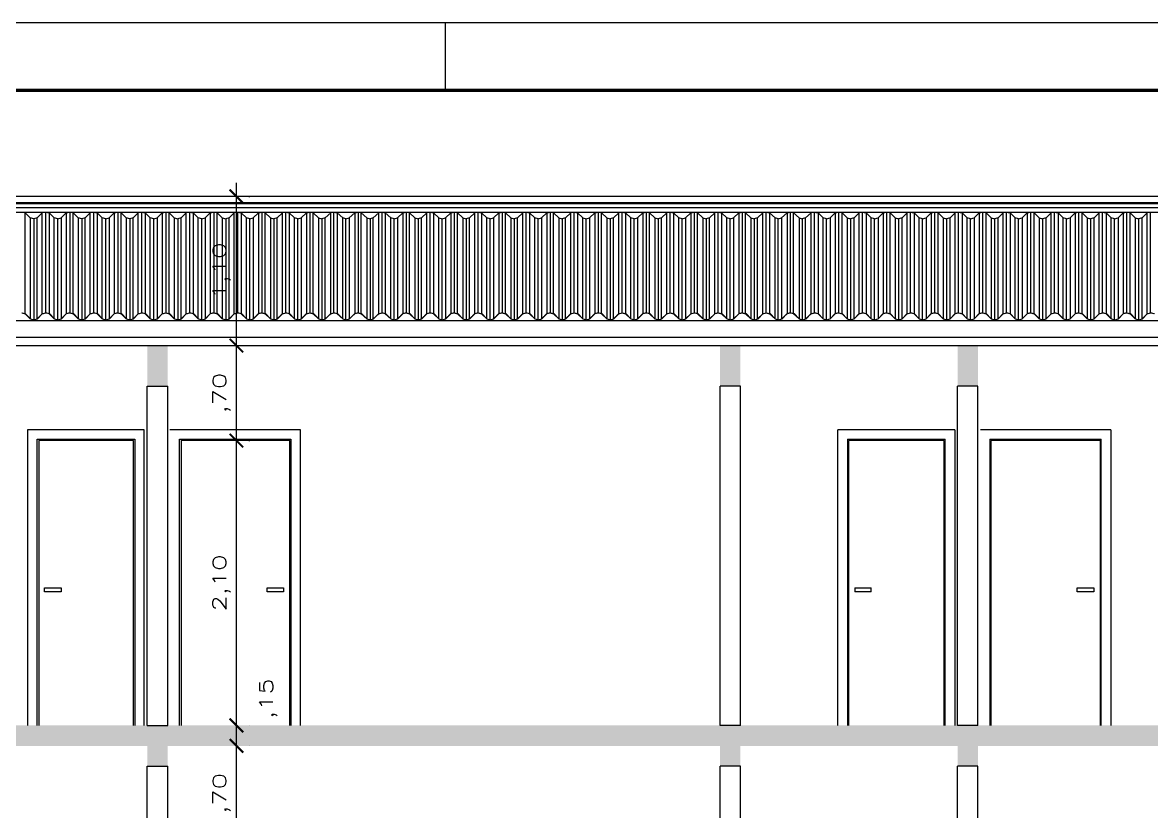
# Model space of a CAD drawing. Extents: x 241 to 398, y 106 to 179.
# Drawn here: x 287.84 to 296.15, y 160.64 to 166.46 of the extents above; entities that cross this region are included whole.
import ezdxf

# ---------------------------------------------------------------- set-up
doc = ezdxf.new("R2010")
doc.units = 0
doc.layers.get('0').update_dxf_attribs({"linetype": 'CONTINUOUS'})
doc.layers.get('DEFPOINTS').update_dxf_attribs({"linetype": 'CONTINUOUS'})
for name, color, linetype in [('COTAS', 7, 'CONTINUOUS'), ('ESTRUT', 8, 'CONTINUOUS'), ('LINVISTA', 8, 'CONTINUOUS'), ('MOBIL', 8, 'CONTINUOUS'), ('PAREDE', 5, 'CONTINUOUS')]:
    doc.layers.add(name, color=color, linetype=linetype)
doc.styles.add('REGUA60', font='romans.shx', dxfattribs={"width": 1.4})
doc.styles.get("Standard").update_dxf_attribs({"font": 'ISOCP'})
doc.dimstyles.new('ISO-25', dxfattribs={"dimtxt": 2.5, "dimasz": 2.5, "dimexe": 1.25, "dimexo": 0.625, "dimtad": 1, "dimdec": 4, "dimdsep": 46, "dimlunit": 6, "dimtxsty": 'Standard', "dimcen": 2.5, "dimadec": 0, "dimazin": 0, "dimtfac": 1, "dimtdec": 4, "dimtmove": 0, "dimatfit": 3, "dimfxl": 0, "dimtolj": 1, "dimtzin": 0, "dimarcsym": 0})

# ---------------------------------------------------------------- blocks, each defined once
blk = doc.blocks.new('_ARCHTICK')
at = {"color": 0, "linetype": 'ByBlock', "const_width": 0.15}
blk.add_lwpolyline([(-0.5, -0.5), (0.5, 0.5)], dxfattribs=at)
blk = doc.blocks.new('*D34')
at = {"color": 1, "linetype": 'ByBlock', "transparency": 16777216}
for p, q in [((218.0213, 132.7285), (218.0213, 133.6294)), ((218.1213, 133.5294), (218.1213, 133.5294))]:
    blk.add_line(p, q, dxfattribs=at)
at = {"layer": 'DEFPOINTS', "color": 0, "linetype": 'ByBlock', "transparency": 16777216}
for p in [(218.0213, 133.5294, -3.35), (218.0213, 133.5294), (218.014, 132.8285, -3.35)]:
    blk.add_point(p, dxfattribs=at)
at = {"color": 1, "linetype": 'ByBlock', "transparency": 16777216, "xscale": 0.1, "yscale": 0.1, "zscale": 0.1}
for p, rotation in [((218.0213, 133.5294), 90), ((218.0213, 132.8285), 270)]:
    blk.add_blockref('_ARCHTICK', p, dxfattribs=dict(at, rotation=rotation))
at = {"color": 7, "linetype": 'ByBlock', "transparency": 16777216, "insert": (217.9118, 133.1789), "char_height": 0.1, "attachment_point": 5, "rotation": 90, "style": 'REGUA60'}
blk.add_mtext('\\A1;,70', dxfattribs=at)
blk = doc.blocks.new('*D35')
at = {"color": 1, "linetype": 'ByBlock', "transparency": 16777216}
for p, q in [((218.0213, 133.4294), (218.0213, 133.6794)), ((218.1213, 133.6794), (218.1213, 133.6794))]:
    blk.add_line(p, q, dxfattribs=at)
at = {"layer": 'DEFPOINTS', "color": 0, "linetype": 'ByBlock', "transparency": 16777216}
for p in [(218.0213, 133.6794, -3.35), (218.0213, 133.6794), (218.0213, 133.5294, -3.35)]:
    blk.add_point(p, dxfattribs=at)
at = {"color": 1, "linetype": 'ByBlock', "transparency": 16777216, "xscale": 0.1, "yscale": 0.1, "zscale": 0.1}
for p, rotation in [((218.0213, 133.6794), 90), ((218.0213, 133.5294), 270)]:
    blk.add_blockref('_ARCHTICK', p, dxfattribs=dict(at, rotation=rotation))
at = {"color": 7, "linetype": 'ByBlock', "transparency": 16777216, "insert": (218.2559, 133.8771), "char_height": 0.1, "attachment_point": 5, "rotation": 90, "style": 'REGUA60'}
blk.add_mtext('\\A1;,15', dxfattribs=at)
blk = doc.blocks.new('*D36')
at = {"color": 1, "linetype": 'ByBlock', "transparency": 16777216}
for p, q in [((218.0213, 133.5794), (218.0213, 135.8789)), ((218.114, 135.7789), (218.1213, 135.7789))]:
    blk.add_line(p, q, dxfattribs=at)
at = {"layer": 'DEFPOINTS', "color": 0, "linetype": 'ByBlock', "transparency": 16777216}
for p in [(218.014, 135.7789, -3.35), (218.0213, 135.7789), (218.0213, 133.6794, -3.35)]:
    blk.add_point(p, dxfattribs=at)
at = {"color": 1, "linetype": 'ByBlock', "transparency": 16777216, "xscale": 0.1, "yscale": 0.1, "zscale": 0.1}
for p, rotation in [((218.0213, 135.7789), 90), ((218.0213, 133.6794), 270)]:
    blk.add_blockref('_ARCHTICK', p, dxfattribs=dict(at, rotation=rotation))
at = {"color": 7, "linetype": 'ByBlock', "transparency": 16777216, "insert": (217.9118, 134.7292), "char_height": 0.1, "attachment_point": 5, "rotation": 90, "style": 'REGUA60'}
blk.add_mtext('\\A1;2,10', dxfattribs=at)
blk = doc.blocks.new('*D37')
at = {"color": 1, "linetype": 'ByBlock', "transparency": 16777216}
for p, q in [((218.0213, 135.6789), (218.0213, 136.5792)), ((218.114, 136.4792), (218.1213, 136.4792))]:
    blk.add_line(p, q, dxfattribs=at)
at = {"layer": 'DEFPOINTS', "color": 0, "linetype": 'ByBlock', "transparency": 16777216}
for p in [(218.014, 136.4792, -3.35), (218.0213, 136.4792), (218.014, 135.7789, -3.35)]:
    blk.add_point(p, dxfattribs=at)
at = {"color": 1, "linetype": 'ByBlock', "transparency": 16777216, "xscale": 0.1, "yscale": 0.1, "zscale": 0.1}
for p, rotation in [((218.0213, 136.4792), 90), ((218.0213, 135.7789), 270)]:
    blk.add_blockref('_ARCHTICK', p, dxfattribs=dict(at, rotation=rotation))
at = {"color": 7, "linetype": 'ByBlock', "transparency": 16777216, "insert": (217.9118, 136.1291), "char_height": 0.1, "attachment_point": 5, "rotation": 90, "style": 'REGUA60'}
blk.add_mtext('\\A1;,70', dxfattribs=at)
blk = doc.blocks.new('*D38')
at = {"color": 1, "linetype": 'ByBlock', "transparency": 16777216}
for p, q in [((218.0213, 136.5292), (218.0213, 137.8286)), ((218.114, 137.7286), (218.1213, 137.7286))]:
    blk.add_line(p, q, dxfattribs=at)
at = {"layer": 'DEFPOINTS', "color": 0, "linetype": 'ByBlock', "transparency": 16777216}
for p in [(218.014, 137.7286, -3.35), (218.0213, 137.7286), (218.014, 136.6292, -3.35)]:
    blk.add_point(p, dxfattribs=at)
at = {"color": 1, "linetype": 'ByBlock', "transparency": 16777216, "xscale": 0.1, "yscale": 0.1, "zscale": 0.1}
for p, rotation in [((218.0213, 137.7286), 90), ((218.0213, 136.6292), 270)]:
    blk.add_blockref('_ARCHTICK', p, dxfattribs=dict(at, rotation=rotation))
at = {"color": 7, "linetype": 'ByBlock', "transparency": 16777216, "insert": (217.9118, 137.1789), "char_height": 0.1, "attachment_point": 5, "rotation": 90, "style": 'REGUA60'}
blk.add_mtext('\\A1;1,10', dxfattribs=at)

msp = doc.modelspace()

# ---------------------------------------------------------------- linework, layer by layer
for p, q in [((281.1725, 166.4554), (318.7857, 166.4554)), ((290.9508, 166.4554), (290.9508, 165.9554))]:
    msp.add_line(p, q)
at = {"const_width": 0.0236}
msp.add_lwpolyline([(281.6725, 165.9554), (318.2857, 165.9554), (318.2857, 143.026), (281.6725, 143.026)], close=True, dxfattribs=at)
at = {"layer": 'ESTRUT'}
msp.add_lwpolyline([(285.13, 164.1358), (312.6364, 164.1358), (312.6364, 164.2567), (282.9364, 164.2567), (282.9364, 164.1358), (285.13, 164.1358)], dxfattribs=at)
for points in [[(288.7564, 164.0748), (288.9064, 163.7748), (288.9064, 164.0748)], [(288.7564, 163.7748), (288.9064, 163.7748), (288.7564, 164.0748)], [(292.9764, 163.7748), (293.1264, 164.0748), (292.9764, 164.0748)], [(293.1264, 163.7748), (293.1264, 164.0748), (292.9764, 163.7748)], [(294.7264, 163.7748), (294.8764, 164.0748), (294.7264, 164.0748)], [(294.8764, 163.7748), (294.8764, 164.0748), (294.7264, 163.7748)], [(282.9364, 161.1248), (312.6364, 161.2748), (282.9364, 161.2748)], [(309.5886, 161.1248), (312.6364, 161.2748), (282.9364, 161.1248)], [(288.7564, 161.2748), (288.9064, 160.9748), (288.9064, 161.2748)], [(288.7564, 160.9748), (288.9064, 160.9748), (288.7564, 161.2748)], [(292.9764, 160.9748), (293.1264, 161.2748), (292.9764, 161.2748)], [(293.1264, 160.9748), (293.1264, 161.2748), (292.9764, 160.9748)], [(294.7264, 160.9748), (294.8764, 161.2748), (294.7264, 161.2748)], [(294.8764, 160.9748), (294.8764, 161.2748), (294.7264, 160.9748)]]:
    msp.add_solid(points, dxfattribs=at)
at = {"layer": 'LINVISTA'}
for p, q in [((312.7835, 165.1741), (282.7846, 165.1741)), ((282.9341, 165.1303), (312.634, 165.1303)), ((312.634, 165.1202), (282.9341, 165.1202)), ((282.9341, 165.0927), (312.634, 165.0927)), ((312.634, 165.0561), (282.9341, 165.0561)), ((287.8556, 165.053), (287.8434, 165.0561)), ((287.8556, 165.053), (287.8923, 165.0154)), ((287.8556, 164.3096), (287.8556, 165.053)), ((287.9807, 165.053), (287.9441, 165.0154)), ((287.9929, 165.0561), (287.9807, 165.053)), ((287.9807, 164.3096), (287.9807, 165.053)), ((288.0082, 164.3167), (288.0082, 165.0561)), ((288.0204, 165.0561), (288.0326, 165.053)), ((288.0692, 165.0154), (288.0326, 165.053)), ((288.0326, 165.053), (288.0326, 164.3096)), ((288.1211, 165.0154), (288.1577, 165.053)), ((288.1577, 165.053), (288.1699, 165.0561)), ((288.1577, 165.053), (288.1577, 164.3096)), ((288.1852, 165.0561), (288.1852, 164.3167)), ((288.2096, 165.053), (288.1974, 165.0561)), ((288.2096, 165.053), (288.2462, 165.0154)), ((288.2096, 164.3096), (288.2096, 165.053)), ((288.3347, 165.053), (288.2981, 165.0154)), ((288.3469, 165.0561), (288.3347, 165.053)), ((288.3347, 164.3096), (288.3347, 165.053)), ((288.3621, 164.3167), (288.3621, 165.0561)), ((288.3743, 165.0561), (288.3865, 165.053)), ((288.4232, 165.0154), (288.3865, 165.053)), ((288.3865, 165.053), (288.3865, 164.3096)), ((288.475, 165.0154), (288.5116, 165.053)), ((288.5116, 165.053), (288.5238, 165.0561)), ((288.5116, 165.053), (288.5116, 164.3096)), ((288.5391, 165.0561), (288.5391, 164.3167)), ((288.5635, 165.053), (288.5513, 165.0561)), ((288.5635, 165.053), (288.6001, 165.0154)), ((288.5635, 164.3096), (288.5635, 165.053)), ((288.6886, 165.053), (288.652, 165.0154)), ((288.7008, 165.0561), (288.6886, 165.053)), ((288.6886, 164.3096), (288.6886, 165.053)), ((288.7161, 164.3167), (288.7161, 165.0561)), ((288.7283, 165.0561), (288.7405, 165.053)), ((288.7771, 165.0154), (288.7405, 165.053)), ((288.7405, 165.053), (288.7405, 164.3096)), ((288.829, 165.0154), (288.8656, 165.053)), ((288.8656, 165.053), (288.8778, 165.0561)), ((288.8656, 165.053), (288.8656, 164.3096)), ((288.893, 165.0561), (288.893, 164.3167)), ((288.9174, 165.053), (288.9052, 165.0561)), ((288.9174, 165.053), (288.954, 165.0154)), ((288.9174, 164.3096), (288.9174, 165.053)), ((289.0425, 165.053), (289.0059, 165.0154)), ((289.0547, 165.0561), (289.0425, 165.053)), ((289.0425, 164.3096), (289.0425, 165.053)), ((289.07, 164.3167), (289.07, 165.0561)), ((289.0822, 165.0561), (289.0944, 165.053)), ((289.131, 165.0154), (289.0944, 165.053)), ((289.0944, 165.053), (289.0944, 164.3096)), ((289.1829, 165.0154), (289.2195, 165.053)), ((289.2195, 165.053), (289.2317, 165.0561)), ((289.2195, 165.053), (289.2195, 164.3096)), ((289.247, 165.0561), (289.247, 164.3167)), ((289.2714, 165.053), (289.2592, 165.0561)), ((289.2714, 165.053), (289.308, 165.0154)), ((289.2714, 164.3096), (289.2714, 165.053)), ((289.3965, 165.053), (289.3599, 165.0154)), ((289.4087, 165.0561), (289.3965, 165.053)), ((289.3965, 164.3096), (289.3965, 165.053)), ((289.4239, 164.3167), (289.4239, 165.0561)), ((289.4361, 165.0561), (289.4483, 165.053)), ((289.488, 165.0154), (289.4483, 165.053)), ((289.4483, 165.053), (289.4483, 164.3096)), ((289.5368, 165.0154), (289.5765, 165.053)), ((289.5765, 165.053), (289.5887, 165.0561)), ((289.5765, 165.053), (289.5765, 164.3096)), ((289.6009, 165.0561), (289.6009, 164.3167)), ((289.6253, 165.053), (289.6131, 165.0561)), ((289.6253, 165.053), (289.665, 165.0154)), ((289.6253, 164.3096), (289.6253, 165.053)), ((289.7534, 165.053), (289.7138, 165.0154)), ((289.7657, 165.0561), (289.7534, 165.053)), ((289.7534, 164.3096), (289.7534, 165.053)), ((289.7779, 164.3167), (289.7779, 165.0561)), ((289.7901, 165.0561), (289.8023, 165.053)), ((289.8419, 165.0154), (289.8023, 165.053)), ((289.8023, 165.053), (289.8023, 164.3096)), ((289.8907, 165.0154), (289.9304, 165.053)), ((289.9304, 165.053), (289.9426, 165.0561)), ((289.9304, 165.053), (289.9304, 164.3096)), ((289.9548, 165.0561), (289.9548, 164.3167)), ((289.9792, 165.053), (289.967, 165.0561)), ((289.9792, 165.053), (290.0189, 165.0154)), ((289.9792, 164.3096), (289.9792, 165.053)), ((290.1074, 165.053), (290.0677, 165.0154)), ((290.1196, 165.0561), (290.1074, 165.053)), ((290.1074, 164.3096), (290.1074, 165.053)), ((290.1318, 164.3167), (290.1318, 165.0561)), ((290.144, 165.0561), (290.1562, 165.053)), ((290.1959, 165.0154), (290.1562, 165.053)), ((290.1562, 165.053), (290.1562, 164.3096)), ((290.2447, 165.0154), (290.2843, 165.053)), ((290.2843, 165.053), (290.2966, 165.0561)), ((290.2843, 165.053), (290.2843, 164.3096)), ((290.3088, 165.0561), (290.3088, 164.3167)), ((290.3332, 165.053), (290.321, 165.0561)), ((290.3332, 165.053), (290.3728, 165.0154)), ((290.3332, 164.3096), (290.3332, 165.053)), ((290.4613, 165.053), (290.4216, 165.0154)), ((290.4735, 165.0561), (290.4613, 165.053)), ((290.4613, 164.3096), (290.4613, 165.053)), ((290.4857, 164.3167), (290.4857, 165.0561)), ((290.4979, 165.0561), (290.5101, 165.053)), ((290.5498, 165.0154), (290.5101, 165.053)), ((290.5101, 165.053), (290.5101, 164.3096)), ((290.5986, 165.0154), (290.6383, 165.053)), ((290.6383, 165.053), (290.6505, 165.0561)), ((290.6383, 165.053), (290.6383, 164.3096)), ((290.6627, 165.0561), (290.6627, 164.3167)), ((290.6871, 165.053), (290.6749, 165.0561)), ((290.6871, 165.053), (290.7268, 165.0154)), ((290.6871, 164.3096), (290.6871, 165.053)), ((290.8152, 165.053), (290.7756, 165.0154)), ((290.8275, 165.0561), (290.8152, 165.053)), ((290.8152, 164.3096), (290.8152, 165.053)), ((290.8397, 164.3167), (290.8397, 165.0561)), ((290.8519, 165.0561), (290.8641, 165.053)), ((290.9037, 165.0154), (290.8641, 165.053)), ((290.8641, 165.053), (290.8641, 164.3096)), ((290.9525, 165.0154), (290.9922, 165.053)), ((290.9922, 165.053), (291.0044, 165.0561)), ((290.9922, 165.053), (290.9922, 164.3096)), ((291.0166, 165.0561), (291.0166, 164.3167)), ((291.041, 165.053), (291.0288, 165.0561)), ((291.041, 165.053), (291.0807, 165.0154)), ((291.041, 164.3096), (291.041, 165.053)), ((291.1692, 165.053), (291.1295, 165.0154)), ((291.1814, 165.0561), (291.1692, 165.053)), ((291.1692, 164.3096), (291.1692, 165.053)), ((291.1936, 164.3167), (291.1936, 165.0561)), ((291.2058, 165.0561), (291.218, 165.053)), ((291.2577, 165.0154), (291.218, 165.053)), ((291.218, 165.053), (291.218, 164.3096)), ((291.3065, 165.0154), (291.3461, 165.053)), ((291.3461, 165.053), (291.3583, 165.0561)), ((291.3461, 165.053), (291.3461, 164.3096)), ((291.3706, 165.0561), (291.3706, 164.3167)), ((291.395, 165.053), (291.3828, 165.0561)), ((291.395, 165.053), (291.4346, 165.0154)), ((291.395, 164.3096), (291.395, 165.053)), ((291.5231, 165.053), (291.4834, 165.0154)), ((291.5353, 165.0561), (291.5231, 165.053)), ((291.5231, 164.3096), (291.5231, 165.053)), ((291.5475, 164.3167), (291.5475, 165.0561)), ((291.5597, 165.0561), (291.5719, 165.053)), ((291.6116, 165.0154), (291.5719, 165.053)), ((291.5719, 165.053), (291.5719, 164.3096)), ((291.6604, 165.0154), (291.7001, 165.053)), ((291.7001, 165.053), (291.7123, 165.0561)), ((291.7001, 165.053), (291.7001, 164.3096)), ((291.7245, 165.0561), (291.7245, 164.3167)), ((291.7489, 165.053), (291.7367, 165.0561)), ((291.7489, 165.053), (291.7886, 165.0154)), ((291.7489, 164.3096), (291.7489, 165.053)), ((291.877, 165.053), (291.8374, 165.0154)), ((291.8892, 165.0561), (291.877, 165.053)), ((291.877, 164.3096), (291.877, 165.053)), ((291.9015, 164.3167), (291.9015, 165.0561)), ((291.9137, 165.0561), (291.9259, 165.053)), ((291.9655, 165.0154), (291.9259, 165.053)), ((291.9259, 165.053), (291.9259, 164.3096)), ((292.0143, 165.0154), (292.054, 165.053)), ((292.054, 165.053), (292.0662, 165.0561)), ((292.054, 165.053), (292.054, 164.3096)), ((292.0784, 165.0561), (292.0784, 164.3167)), ((292.1028, 165.053), (292.0906, 165.0561)), ((292.1028, 165.053), (292.1425, 165.0154)), ((292.1028, 164.3096), (292.1028, 165.053)), ((292.231, 165.053), (292.1913, 165.0154)), ((292.2432, 165.0561), (292.231, 165.053)), ((292.231, 164.3096), (292.231, 165.053)), ((292.2554, 164.3167), (292.2554, 165.0561)), ((292.2676, 165.0561), (292.2798, 165.053)), ((292.3195, 165.0154), (292.2798, 165.053)), ((292.2798, 165.053), (292.2798, 164.3096)), ((292.3683, 165.0154), (292.4079, 165.053)), ((292.4079, 165.053), (292.4201, 165.0561)), ((292.4079, 165.053), (292.4079, 164.3096)), ((292.4324, 165.0561), (292.4324, 164.3167)), ((292.4568, 165.053), (292.4446, 165.0561)), ((292.4568, 165.053), (292.4964, 165.0154)), ((292.4568, 164.3096), (292.4568, 165.053)), ((292.5849, 165.053), (292.5452, 165.0154)), ((292.5971, 165.0561), (292.5849, 165.053)), ((292.5849, 164.3096), (292.5849, 165.053)), ((292.6093, 164.3167), (292.6093, 165.0561)), ((292.6215, 165.0561), (292.6337, 165.053)), ((292.6734, 165.0154), (292.6337, 165.053)), ((292.6337, 165.053), (292.6337, 164.3096)), ((292.7222, 165.0154), (292.7619, 165.053)), ((292.7619, 165.053), (292.7741, 165.0561)), ((292.7619, 165.053), (292.7619, 164.3096)), ((292.7863, 165.0561), (292.7863, 164.3167)), ((292.8107, 165.053), (292.7985, 165.0561)), ((292.8107, 165.053), (292.8504, 165.0154)), ((292.8107, 164.3096), (292.8107, 165.053)), ((292.9388, 165.053), (292.8992, 165.0154)), ((292.951, 165.0561), (292.9388, 165.053)), ((292.9388, 164.3096), (292.9388, 165.053)), ((292.9632, 164.3167), (292.9632, 165.0561)), ((292.9755, 165.0561), (292.9877, 165.053)), ((293.0273, 165.0154), (292.9877, 165.053)), ((292.9877, 165.053), (292.9877, 164.3096)), ((293.0761, 165.0154), (293.1158, 165.053)), ((293.1158, 165.053), (293.128, 165.0561)), ((293.1158, 165.053), (293.1158, 164.3096)), ((293.1402, 165.0561), (293.1402, 164.3167)), ((293.1646, 165.053), (293.1524, 165.0561)), ((293.1646, 165.053), (293.2043, 165.0154)), ((293.1646, 164.3096), (293.1646, 165.053)), ((293.2928, 165.053), (293.2531, 165.0154)), ((293.305, 165.0561), (293.2928, 165.053)), ((293.2928, 164.3096), (293.2928, 165.053)), ((293.3172, 164.3167), (293.3172, 165.0561)), ((293.3294, 165.0561), (293.3416, 165.053)), ((293.3813, 165.0154), (293.3416, 165.053)), ((293.3416, 165.053), (293.3416, 164.3096)), ((293.4301, 165.0154), (293.4697, 165.053)), ((293.4697, 165.053), (293.4819, 165.0561)), ((293.4697, 165.053), (293.4697, 164.3096)), ((293.4941, 165.0561), (293.4941, 164.3167)), ((293.5186, 165.053), (293.5064, 165.0561)), ((293.5186, 165.053), (293.5582, 165.0154)), ((293.5186, 164.3096), (293.5186, 165.053)), ((293.6467, 165.053), (293.607, 165.0154)), ((293.6589, 165.0561), (293.6467, 165.053)), ((293.6467, 164.3096), (293.6467, 165.053)), ((293.6711, 164.3167), (293.6711, 165.0561)), ((293.6833, 165.0561), (293.6986, 165.053)), ((293.7352, 165.0154), (293.6986, 165.053)), ((293.6986, 165.053), (293.6986, 164.3096)), ((293.7871, 165.0154), (293.8237, 165.053)), ((293.8237, 165.053), (293.8359, 165.0561)), ((293.8237, 165.053), (293.8237, 164.3096)), ((293.8481, 165.0561), (293.8481, 164.3167)), ((293.8755, 165.053), (293.8603, 165.0561)), ((293.8755, 165.053), (293.9122, 165.0154)), ((293.8755, 164.3096), (293.8755, 165.053)), ((294.0006, 165.053), (293.964, 165.0154)), ((294.0128, 165.0561), (294.0006, 165.053)), ((294.0006, 164.3096), (294.0006, 165.053)), ((294.025, 164.3167), (294.025, 165.0561)), ((294.0372, 165.0561), (294.0525, 165.053)), ((294.0891, 165.0154), (294.0525, 165.053)), ((294.0525, 165.053), (294.0525, 164.3096)), ((294.141, 165.0154), (294.1776, 165.053)), ((294.1776, 165.053), (294.1898, 165.0561)), ((294.1776, 165.053), (294.1776, 164.3096)), ((294.202, 165.0561), (294.202, 164.3167)), ((294.2295, 165.053), (294.2142, 165.0561)), ((294.2295, 165.053), (294.2661, 165.0154)), ((294.2295, 164.3096), (294.2295, 165.053)), ((294.3546, 165.053), (294.318, 165.0154)), ((294.3668, 165.0561), (294.3546, 165.053)), ((294.3546, 164.3096), (294.3546, 165.053)), ((294.379, 164.3167), (294.379, 165.0561)), ((294.3912, 165.0561), (294.4064, 165.053)), ((294.4431, 165.0154), (294.4064, 165.053)), ((294.4064, 165.053), (294.4064, 164.3096)), ((294.4949, 165.0154), (294.5315, 165.053)), ((294.5315, 165.053), (294.5437, 165.0561)), ((294.5315, 165.053), (294.5315, 164.3096)), ((294.5559, 165.0561), (294.5559, 164.3167)), ((294.5834, 165.053), (294.5681, 165.0561)), ((294.5834, 165.053), (294.62, 165.0154)), ((294.5834, 164.3096), (294.5834, 165.053)), ((294.7085, 165.053), (294.6719, 165.0154)), ((294.7207, 165.0561), (294.7085, 165.053)), ((294.7085, 164.3096), (294.7085, 165.053)), ((294.7329, 164.3167), (294.7329, 165.0561)), ((294.7451, 165.0561), (294.7604, 165.053)), ((294.797, 165.0154), (294.7604, 165.053)), ((294.7604, 165.053), (294.7604, 164.3096)), ((294.8489, 165.0154), (294.8855, 165.053)), ((294.8855, 165.053), (294.8977, 165.0561)), ((294.8855, 165.053), (294.8855, 164.3096)), ((294.9099, 165.0561), (294.9099, 164.3167)), ((294.9373, 165.053), (294.9221, 165.0561)), ((294.9373, 165.053), (294.974, 165.0154)), ((294.9373, 164.3096), (294.9373, 165.053)), ((295.0624, 165.053), (295.0258, 165.0154)), ((295.0746, 165.0561), (295.0624, 165.053)), ((295.0624, 164.3096), (295.0624, 165.053)), ((295.0868, 164.3167), (295.0868, 165.0561)), ((295.099, 165.0561), (295.1143, 165.053)), ((295.1509, 165.0154), (295.1143, 165.053)), ((295.1143, 165.053), (295.1143, 164.3096)), ((295.2028, 165.0154), (295.2394, 165.053)), ((295.2394, 165.053), (295.2516, 165.0561)), ((295.2394, 165.053), (295.2394, 164.3096)), ((295.2638, 165.0561), (295.2638, 164.3167)), ((295.2913, 165.053), (295.276, 165.0561)), ((295.2913, 165.053), (295.3279, 165.0154)), ((295.2913, 164.3096), (295.2913, 165.053)), ((295.4164, 165.053), (295.3798, 165.0154)), ((295.4286, 165.0561), (295.4164, 165.053)), ((295.4164, 164.3096), (295.4164, 165.053)), ((295.4408, 164.3167), (295.4408, 165.0561)), ((295.453, 165.0561), (295.4682, 165.053)), ((295.5048, 165.0154), (295.4682, 165.053)), ((295.4682, 165.053), (295.4682, 164.3096)), ((295.5567, 165.0154), (295.5933, 165.053)), ((295.5933, 165.053), (295.6055, 165.0561)), ((295.5933, 165.053), (295.5933, 164.3096)), ((295.6177, 165.0561), (295.6177, 164.3167)), ((295.6452, 165.053), (295.6299, 165.0561)), ((295.6452, 165.053), (295.6818, 165.0154)), ((295.6452, 164.3096), (295.6452, 165.053)), ((295.7703, 165.053), (295.7337, 165.0154)), ((295.7825, 165.0561), (295.7703, 165.053)), ((295.7703, 164.3096), (295.7703, 165.053)), ((295.7947, 164.3167), (295.7947, 165.0561)), ((295.8069, 165.0561), (295.8222, 165.053)), ((295.8588, 165.0154), (295.8222, 165.053)), ((295.8222, 165.053), (295.8222, 164.3096)), ((295.9107, 165.0154), (295.9473, 165.053)), ((295.9473, 165.053), (295.9595, 165.0561)), ((295.9473, 165.053), (295.9473, 164.3096)), ((295.9717, 165.0561), (295.9717, 164.3167)), ((295.9991, 165.053), (295.9839, 165.0561)), ((295.9991, 165.053), (296.0357, 165.0154)), ((295.9991, 164.3096), (295.9991, 165.053)), ((296.1242, 165.053), (296.0876, 165.0154)), ((296.1364, 165.0561), (296.1242, 165.053)), ((296.1242, 164.3096), (296.1242, 165.053)), ((296.1486, 164.3167), (296.1486, 165.0561)), ((287.9197, 165.0083), (287.8923, 165.0154)), ((287.8923, 165.0154), (287.8923, 164.2719)), ((287.9441, 165.0154), (287.9197, 165.0083)), ((287.9197, 165.0083), (287.9197, 164.2648)), ((287.9441, 164.2719), (287.9441, 165.0154)), ((288.0967, 165.0083), (288.0692, 165.0154)), ((288.0692, 164.2719), (288.0692, 165.0154)), ((288.0967, 165.0083), (288.1211, 165.0154)), ((288.0967, 164.2648), (288.0967, 165.0083)), ((288.1211, 165.0154), (288.1211, 164.2719)), ((288.2736, 165.0083), (288.2462, 165.0154)), ((288.2462, 165.0154), (288.2462, 164.2719)), ((288.2981, 165.0154), (288.2736, 165.0083)), ((288.2736, 165.0083), (288.2736, 164.2648)), ((288.2981, 164.2719), (288.2981, 165.0154)), ((288.4506, 165.0083), (288.4232, 165.0154)), ((288.4232, 164.2719), (288.4232, 165.0154)), ((288.4506, 165.0083), (288.475, 165.0154)), ((288.4506, 164.2648), (288.4506, 165.0083)), ((288.475, 165.0154), (288.475, 164.2719)), ((288.6276, 165.0083), (288.6001, 165.0154)), ((288.6001, 165.0154), (288.6001, 164.2719)), ((288.652, 165.0154), (288.6276, 165.0083)), ((288.6276, 165.0083), (288.6276, 164.2648)), ((288.652, 164.2719), (288.652, 165.0154)), ((288.7771, 164.2719), (288.7771, 165.0154)), ((288.8045, 165.0083), (288.7771, 165.0154)), ((288.8045, 165.0083), (288.829, 165.0154)), ((288.8045, 164.2648), (288.8045, 165.0083)), ((288.829, 165.0154), (288.829, 164.2719)), ((288.954, 165.0154), (288.9815, 165.0083)), ((288.954, 165.0154), (288.954, 164.2719)), ((289.0059, 165.0154), (288.9815, 165.0083)), ((288.9815, 165.0083), (288.9815, 164.2648)), ((289.0059, 164.2719), (289.0059, 165.0154)), ((289.1585, 165.0083), (289.131, 165.0154)), ((289.131, 164.2719), (289.131, 165.0154)), ((289.1585, 165.0083), (289.1829, 165.0154)), ((289.1585, 164.2648), (289.1585, 165.0083)), ((289.1829, 165.0154), (289.1829, 164.2719)), ((289.308, 165.0154), (289.3354, 165.0083)), ((289.308, 165.0154), (289.308, 164.2719)), ((289.3599, 165.0154), (289.3354, 165.0083)), ((289.3354, 165.0083), (289.3354, 164.2648)), ((289.3599, 164.2719), (289.3599, 165.0154)), ((289.488, 164.2719), (289.488, 165.0154)), ((289.5124, 165.0083), (289.488, 165.0154)), ((289.5124, 165.0083), (289.5368, 165.0154)), ((289.5124, 164.2648), (289.5124, 165.0083)), ((289.5368, 165.0154), (289.5368, 164.2719)), ((289.665, 165.0154), (289.665, 164.2719)), ((289.665, 165.0154), (289.6894, 165.0083)), ((289.7138, 165.0154), (289.6894, 165.0083)), ((289.6894, 165.0083), (289.6894, 164.2648)), ((289.7138, 164.2719), (289.7138, 165.0154)), ((289.8419, 164.2719), (289.8419, 165.0154)), ((289.8663, 165.0083), (289.8419, 165.0154)), ((289.8663, 165.0083), (289.8907, 165.0154)), ((289.8663, 164.2648), (289.8663, 165.0083)), ((289.8907, 165.0154), (289.8907, 164.2719)), ((290.0189, 165.0154), (290.0189, 164.2719)), ((290.0189, 165.0154), (290.0433, 165.0083)), ((290.0677, 165.0154), (290.0433, 165.0083)), ((290.0433, 165.0083), (290.0433, 164.2648)), ((290.0677, 164.2719), (290.0677, 165.0154)), ((290.1959, 164.2719), (290.1959, 165.0154)), ((290.2203, 165.0083), (290.1959, 165.0154)), ((290.2203, 165.0083), (290.2447, 165.0154)), ((290.2203, 164.2648), (290.2203, 165.0083)), ((290.2447, 165.0154), (290.2447, 164.2719)), ((290.3728, 165.0154), (290.3728, 164.2719)), ((290.3728, 165.0154), (290.3972, 165.0083)), ((290.4216, 165.0154), (290.3972, 165.0083)), ((290.3972, 165.0083), (290.3972, 164.2648)), ((290.4216, 164.2719), (290.4216, 165.0154)), ((290.5498, 164.2719), (290.5498, 165.0154)), ((290.5742, 165.0083), (290.5498, 165.0154)), ((290.5742, 165.0083), (290.5986, 165.0154)), ((290.5742, 164.2648), (290.5742, 165.0083)), ((290.5986, 165.0154), (290.5986, 164.2719)), ((290.7268, 165.0154), (290.7512, 165.0083)), ((290.7268, 165.0154), (290.7268, 164.2719)), ((290.7756, 165.0154), (290.7512, 165.0083)), ((290.7512, 165.0083), (290.7512, 164.2648)), ((290.7756, 164.2719), (290.7756, 165.0154)), ((290.9037, 165.0154), (290.9281, 165.0083)), ((290.9037, 164.2719), (290.9037, 165.0154)), ((290.9281, 165.0083), (290.9525, 165.0154)), ((290.9281, 164.2648), (290.9281, 165.0083)), ((290.9525, 165.0154), (290.9525, 164.2719)), ((291.0807, 165.0154), (291.0807, 164.2719)), ((291.0807, 165.0154), (291.1051, 165.0083)), ((291.1295, 165.0154), (291.1051, 165.0083)), ((291.1051, 165.0083), (291.1051, 164.2648)), ((291.1295, 164.2719), (291.1295, 165.0154)), ((291.2821, 165.0083), (291.2577, 165.0154)), ((291.2577, 164.2719), (291.2577, 165.0154)), ((291.2821, 165.0083), (291.3065, 165.0154)), ((291.2821, 164.2648), (291.2821, 165.0083)), ((291.3065, 165.0154), (291.3065, 164.2719)), ((291.4346, 165.0154), (291.459, 165.0083)), ((291.4346, 165.0154), (291.4346, 164.2719)), ((291.4834, 165.0154), (291.459, 165.0083)), ((291.459, 165.0083), (291.459, 164.2648)), ((291.4834, 164.2719), (291.4834, 165.0154)), ((291.636, 165.0083), (291.6116, 165.0154)), ((291.6116, 164.2719), (291.6116, 165.0154)), ((291.636, 165.0083), (291.6604, 165.0154)), ((291.636, 164.2648), (291.636, 165.0083)), ((291.6604, 165.0154), (291.6604, 164.2719)), ((291.7886, 165.0154), (291.813, 165.0083)), ((291.7886, 165.0154), (291.7886, 164.2719)), ((291.8374, 165.0154), (291.813, 165.0083)), ((291.813, 165.0083), (291.813, 164.2648)), ((291.8374, 164.2719), (291.8374, 165.0154)), ((291.9655, 165.0154), (291.9899, 165.0083)), ((291.9655, 164.2719), (291.9655, 165.0154)), ((291.9899, 165.0083), (292.0143, 165.0154)), ((291.9899, 164.2648), (291.9899, 165.0083)), ((292.0143, 165.0154), (292.0143, 164.2719)), ((292.1425, 165.0154), (292.1425, 164.2719)), ((292.1425, 165.0154), (292.1669, 165.0083)), ((292.1913, 165.0154), (292.1669, 165.0083)), ((292.1669, 165.0083), (292.1669, 164.2648)), ((292.1913, 164.2719), (292.1913, 165.0154)), ((292.3439, 165.0083), (292.3195, 165.0154)), ((292.3195, 164.2719), (292.3195, 165.0154)), ((292.3439, 165.0083), (292.3683, 165.0154)), ((292.3439, 164.2648), (292.3439, 165.0083)), ((292.3683, 165.0154), (292.3683, 164.2719)), ((292.4964, 165.0154), (292.5208, 165.0083)), ((292.4964, 165.0154), (292.4964, 164.2719)), ((292.5452, 165.0154), (292.5208, 165.0083)), ((292.5208, 165.0083), (292.5208, 164.2648)), ((292.5452, 164.2719), (292.5452, 165.0154)), ((292.6978, 165.0083), (292.6734, 165.0154)), ((292.6734, 164.2719), (292.6734, 165.0154)), ((292.6978, 165.0083), (292.7222, 165.0154)), ((292.6978, 164.2648), (292.6978, 165.0083)), ((292.7222, 165.0154), (292.7222, 164.2719)), ((292.8504, 165.0154), (292.8748, 165.0083)), ((292.8504, 165.0154), (292.8504, 164.2719)), ((292.8992, 165.0154), (292.8748, 165.0083)), ((292.8748, 165.0083), (292.8748, 164.2648)), ((292.8992, 164.2719), (292.8992, 165.0154)), ((293.0517, 165.0083), (293.0273, 165.0154)), ((293.0273, 164.2719), (293.0273, 165.0154)), ((293.0517, 165.0083), (293.0761, 165.0154)), ((293.0517, 164.2648), (293.0517, 165.0083)), ((293.0761, 165.0154), (293.0761, 164.2719)), ((293.2043, 165.0154), (293.2287, 165.0083)), ((293.2043, 165.0154), (293.2043, 164.2719)), ((293.2531, 165.0154), (293.2287, 165.0083)), ((293.2287, 165.0083), (293.2287, 164.2648)), ((293.2531, 164.2719), (293.2531, 165.0154)), ((293.4057, 165.0083), (293.3813, 165.0154)), ((293.3813, 164.2719), (293.3813, 165.0154)), ((293.4057, 165.0083), (293.4301, 165.0154)), ((293.4057, 164.2648), (293.4057, 165.0083)), ((293.4301, 165.0154), (293.4301, 164.2719)), ((293.5582, 165.0154), (293.5826, 165.0083)), ((293.5582, 165.0154), (293.5582, 164.2719)), ((293.607, 165.0154), (293.5826, 165.0083)), ((293.5826, 165.0083), (293.5826, 164.2648)), ((293.607, 164.2719), (293.607, 165.0154)), ((293.7596, 165.0083), (293.7352, 165.0154)), ((293.7352, 164.2719), (293.7352, 165.0154)), ((293.7596, 165.0083), (293.7871, 165.0154)), ((293.7596, 164.2648), (293.7596, 165.0083)), ((293.7871, 165.0154), (293.7871, 164.2719)), ((293.9122, 165.0154), (293.9122, 164.2719)), ((293.9122, 165.0154), (293.9366, 165.0083)), ((293.964, 165.0154), (293.9366, 165.0083)), ((293.9366, 165.0083), (293.9366, 164.2648)), ((293.964, 164.2719), (293.964, 165.0154)), ((294.1135, 165.0083), (294.0891, 165.0154)), ((294.0891, 164.2719), (294.0891, 165.0154)), ((294.1135, 165.0083), (294.141, 165.0154)), ((294.1135, 164.2648), (294.1135, 165.0083)), ((294.141, 165.0154), (294.141, 164.2719)), ((294.2661, 165.0154), (294.2905, 165.0083)), ((294.2661, 165.0154), (294.2661, 164.2719)), ((294.318, 165.0154), (294.2905, 165.0083)), ((294.2905, 165.0083), (294.2905, 164.2648)), ((294.318, 164.2719), (294.318, 165.0154)), ((294.4675, 165.0083), (294.4431, 165.0154)), ((294.4431, 164.2719), (294.4431, 165.0154)), ((294.4675, 165.0083), (294.4949, 165.0154)), ((294.4675, 164.2648), (294.4675, 165.0083)), ((294.4949, 165.0154), (294.4949, 164.2719)), ((294.62, 165.0154), (294.6444, 165.0083)), ((294.62, 165.0154), (294.62, 164.2719)), ((294.6719, 165.0154), (294.6444, 165.0083)), ((294.6444, 165.0083), (294.6444, 164.2648)), ((294.6719, 164.2719), (294.6719, 165.0154)), ((294.8214, 165.0083), (294.797, 165.0154)), ((294.797, 164.2719), (294.797, 165.0154)), ((294.8214, 165.0083), (294.8489, 165.0154)), ((294.8214, 164.2648), (294.8214, 165.0083)), ((294.8489, 165.0154), (294.8489, 164.2719)), ((294.974, 165.0154), (294.9984, 165.0083)), ((294.974, 165.0154), (294.974, 164.2719)), ((295.0258, 165.0154), (294.9984, 165.0083)), ((294.9984, 165.0083), (294.9984, 164.2648)), ((295.0258, 164.2719), (295.0258, 165.0154)), ((295.1753, 165.0083), (295.1509, 165.0154)), ((295.1509, 164.2719), (295.1509, 165.0154)), ((295.1753, 165.0083), (295.2028, 165.0154)), ((295.1753, 164.2648), (295.1753, 165.0083)), ((295.2028, 165.0154), (295.2028, 164.2719)), ((295.3279, 165.0154), (295.3523, 165.0083)), ((295.3279, 165.0154), (295.3279, 164.2719)), ((295.3798, 165.0154), (295.3523, 165.0083)), ((295.3523, 165.0083), (295.3523, 164.2648)), ((295.3798, 164.2719), (295.3798, 165.0154)), ((295.5293, 165.0083), (295.5048, 165.0154)), ((295.5048, 164.2719), (295.5048, 165.0154)), ((295.5293, 165.0083), (295.5567, 165.0154)), ((295.5293, 164.2648), (295.5293, 165.0083)), ((295.5567, 165.0154), (295.5567, 164.2719)), ((295.6818, 165.0154), (295.7062, 165.0083)), ((295.6818, 165.0154), (295.6818, 164.2719)), ((295.7337, 165.0154), (295.7062, 165.0083)), ((295.7062, 165.0083), (295.7062, 164.2648)), ((295.7337, 164.2719), (295.7337, 165.0154)), ((295.8832, 165.0083), (295.8588, 165.0154)), ((295.8588, 164.2719), (295.8588, 165.0154)), ((295.8832, 165.0083), (295.9107, 165.0154)), ((295.8832, 164.2648), (295.8832, 165.0083)), ((295.9107, 165.0154), (295.9107, 164.2719)), ((296.0357, 165.0154), (296.0602, 165.0083)), ((296.0357, 165.0154), (296.0357, 164.2719)), ((296.0876, 165.0154), (296.0602, 165.0083)), ((296.0602, 165.0083), (296.0602, 164.2648)), ((296.0876, 164.2719), (296.0876, 165.0154)), ((287.8312, 164.3167), (287.8556, 164.3096)), ((287.8923, 164.2719), (287.8556, 164.3096)), ((287.9441, 164.2719), (287.9807, 164.3096)), ((287.9807, 164.3096), (288.0082, 164.3167)), ((288.0326, 164.3096), (288.0082, 164.3167)), ((288.0326, 164.3096), (288.0692, 164.2719)), ((288.1577, 164.3096), (288.1211, 164.2719)), ((288.1852, 164.3167), (288.1577, 164.3096)), ((288.1852, 164.3167), (288.2096, 164.3096)), ((288.2462, 164.2719), (288.2096, 164.3096)), ((288.2981, 164.2719), (288.3347, 164.3096)), ((288.3347, 164.3096), (288.3621, 164.3167)), ((288.3865, 164.3096), (288.3621, 164.3167)), ((288.3865, 164.3096), (288.4232, 164.2719)), ((288.5116, 164.3096), (288.475, 164.2719)), ((288.5391, 164.3167), (288.5116, 164.3096)), ((288.5391, 164.3167), (288.5635, 164.3096)), ((288.6001, 164.2719), (288.5635, 164.3096)), ((288.652, 164.2719), (288.6886, 164.3096)), ((288.6886, 164.3096), (288.7161, 164.3167)), ((288.7405, 164.3096), (288.7161, 164.3167)), ((288.7405, 164.3096), (288.7771, 164.2719)), ((288.8656, 164.3096), (288.829, 164.2719)), ((288.8656, 164.3096), (288.893, 164.3167)), ((288.893, 164.3167), (288.9174, 164.3096)), ((288.954, 164.2719), (288.9174, 164.3096)), ((289.0059, 164.2719), (289.0425, 164.3096)), ((289.0425, 164.3096), (289.07, 164.3167)), ((289.0944, 164.3096), (289.07, 164.3167)), ((289.0944, 164.3096), (289.131, 164.2719)), ((289.2195, 164.3096), (289.1829, 164.2719)), ((289.247, 164.3167), (289.2195, 164.3096)), ((289.247, 164.3167), (289.2714, 164.3096)), ((289.308, 164.2719), (289.2714, 164.3096)), ((289.3599, 164.2719), (289.3965, 164.3096)), ((289.3965, 164.3096), (289.4239, 164.3167)), ((289.4483, 164.3096), (289.4239, 164.3167)), ((289.4483, 164.3096), (289.488, 164.2719)), ((289.5765, 164.3096), (289.5368, 164.2719)), ((289.6009, 164.3167), (289.5765, 164.3096)), ((289.6009, 164.3167), (289.6253, 164.3096)), ((289.665, 164.2719), (289.6253, 164.3096)), ((289.7138, 164.2719), (289.7534, 164.3096)), ((289.7534, 164.3096), (289.7779, 164.3167)), ((289.8023, 164.3096), (289.7779, 164.3167)), ((289.8023, 164.3096), (289.8419, 164.2719)), ((289.9304, 164.3096), (289.8907, 164.2719)), ((289.9304, 164.3096), (289.9548, 164.3167)), ((289.9548, 164.3167), (289.9792, 164.3096)), ((290.0189, 164.2719), (289.9792, 164.3096)), ((290.0677, 164.2719), (290.1074, 164.3096)), ((290.1074, 164.3096), (290.1318, 164.3167)), ((290.1562, 164.3096), (290.1318, 164.3167)), ((290.1562, 164.3096), (290.1959, 164.2719)), ((290.2843, 164.3096), (290.2447, 164.2719)), ((290.3088, 164.3167), (290.2843, 164.3096)), ((290.3088, 164.3167), (290.3332, 164.3096)), ((290.3728, 164.2719), (290.3332, 164.3096)), ((290.4216, 164.2719), (290.4613, 164.3096)), ((290.4613, 164.3096), (290.4857, 164.3167)), ((290.5101, 164.3096), (290.4857, 164.3167)), ((290.5101, 164.3096), (290.5498, 164.2719)), ((290.6383, 164.3096), (290.5986, 164.2719)), ((290.6627, 164.3167), (290.6383, 164.3096)), ((290.6627, 164.3167), (290.6871, 164.3096)), ((290.7268, 164.2719), (290.6871, 164.3096)), ((290.7756, 164.2719), (290.8152, 164.3096)), ((290.8397, 164.3167), (290.8152, 164.3096)), ((290.8641, 164.3096), (290.8397, 164.3167)), ((290.8641, 164.3096), (290.9037, 164.2719)), ((290.9922, 164.3096), (290.9525, 164.2719)), ((291.0166, 164.3167), (290.9922, 164.3096)), ((291.0166, 164.3167), (291.041, 164.3096)), ((291.0807, 164.2719), (291.041, 164.3096)), ((291.1295, 164.2719), (291.1692, 164.3096)), ((291.1936, 164.3167), (291.1692, 164.3096)), ((291.1936, 164.3167), (291.218, 164.3096)), ((291.218, 164.3096), (291.2577, 164.2719)), ((291.3461, 164.3096), (291.3065, 164.2719)), ((291.3706, 164.3167), (291.3461, 164.3096)), ((291.3706, 164.3167), (291.395, 164.3096)), ((291.4346, 164.2719), (291.395, 164.3096)), ((291.4834, 164.2719), (291.5231, 164.3096)), ((291.5231, 164.3096), (291.5475, 164.3167)), ((291.5719, 164.3096), (291.5475, 164.3167)), ((291.5719, 164.3096), (291.6116, 164.2719)), ((291.7001, 164.3096), (291.6604, 164.2719)), ((291.7245, 164.3167), (291.7001, 164.3096)), ((291.7245, 164.3167), (291.7489, 164.3096)), ((291.7886, 164.2719), (291.7489, 164.3096)), ((291.8374, 164.2719), (291.877, 164.3096)), ((291.877, 164.3096), (291.9015, 164.3167)), ((291.9015, 164.3167), (291.9259, 164.3096)), ((291.9259, 164.3096), (291.9655, 164.2719)), ((292.054, 164.3096), (292.0143, 164.2719)), ((292.0784, 164.3167), (292.054, 164.3096)), ((292.1028, 164.3096), (292.0784, 164.3167)), ((292.1425, 164.2719), (292.1028, 164.3096)), ((292.1913, 164.2719), (292.231, 164.3096)), ((292.231, 164.3096), (292.2554, 164.3167)), ((292.2554, 164.3167), (292.2798, 164.3096)), ((292.2798, 164.3096), (292.3195, 164.2719)), ((292.4079, 164.3096), (292.3683, 164.2719)), ((292.4324, 164.3167), (292.4079, 164.3096)), ((292.4568, 164.3096), (292.4324, 164.3167)), ((292.4964, 164.2719), (292.4568, 164.3096)), ((292.5452, 164.2719), (292.5849, 164.3096)), ((292.5849, 164.3096), (292.6093, 164.3167)), ((292.6093, 164.3167), (292.6337, 164.3096)), ((292.6337, 164.3096), (292.6734, 164.2719)), ((292.7619, 164.3096), (292.7222, 164.2719)), ((292.7619, 164.3096), (292.7863, 164.3167)), ((292.8107, 164.3096), (292.7863, 164.3167)), ((292.8504, 164.2719), (292.8107, 164.3096)), ((292.8992, 164.2719), (292.9388, 164.3096)), ((292.9632, 164.3167), (292.9388, 164.3096)), ((292.9632, 164.3167), (292.9877, 164.3096)), ((292.9877, 164.3096), (293.0273, 164.2719)), ((293.1158, 164.3096), (293.0761, 164.2719)), ((293.1402, 164.3167), (293.1158, 164.3096)), ((293.1402, 164.3167), (293.1646, 164.3096)), ((293.2043, 164.2719), (293.1646, 164.3096)), ((293.2531, 164.2719), (293.2928, 164.3096)), ((293.2928, 164.3096), (293.3172, 164.3167)), ((293.3172, 164.3167), (293.3416, 164.3096)), ((293.3416, 164.3096), (293.3813, 164.2719)), ((293.4697, 164.3096), (293.4301, 164.2719)), ((293.4941, 164.3167), (293.4697, 164.3096)), ((293.5186, 164.3096), (293.4941, 164.3167)), ((293.5582, 164.2719), (293.5186, 164.3096)), ((293.607, 164.2719), (293.6467, 164.3096)), ((293.6467, 164.3096), (293.6711, 164.3167)), ((293.6986, 164.3096), (293.6711, 164.3167)), ((293.6986, 164.3096), (293.7352, 164.2719)), ((293.8237, 164.3096), (293.7871, 164.2719)), ((293.8481, 164.3167), (293.8237, 164.3096)), ((293.8481, 164.3167), (293.8755, 164.3096)), ((293.9122, 164.2719), (293.8755, 164.3096)), ((293.964, 164.2719), (294.0006, 164.3096)), ((294.0006, 164.3096), (294.025, 164.3167)), ((294.0525, 164.3096), (294.025, 164.3167)), ((294.0525, 164.3096), (294.0891, 164.2719)), ((294.1776, 164.3096), (294.141, 164.2719)), ((294.202, 164.3167), (294.1776, 164.3096)), ((294.202, 164.3167), (294.2295, 164.3096)), ((294.2661, 164.2719), (294.2295, 164.3096)), ((294.318, 164.2719), (294.3546, 164.3096)), ((294.3546, 164.3096), (294.379, 164.3167)), ((294.4064, 164.3096), (294.379, 164.3167)), ((294.4064, 164.3096), (294.4431, 164.2719)), ((294.5315, 164.3096), (294.4949, 164.2719)), ((294.5559, 164.3167), (294.5315, 164.3096)), ((294.5834, 164.3096), (294.5559, 164.3167)), ((294.62, 164.2719), (294.5834, 164.3096)), ((294.6719, 164.2719), (294.7085, 164.3096)), ((294.7329, 164.3167), (294.7085, 164.3096)), ((294.7329, 164.3167), (294.7604, 164.3096)), ((294.7604, 164.3096), (294.797, 164.2719)), ((294.8855, 164.3096), (294.8489, 164.2719)), ((294.9099, 164.3167), (294.8855, 164.3096)), ((294.9099, 164.3167), (294.9373, 164.3096)), ((294.974, 164.2719), (294.9373, 164.3096)), ((295.0258, 164.2719), (295.0624, 164.3096)), ((295.0624, 164.3096), (295.0868, 164.3167)), ((295.1143, 164.3096), (295.0868, 164.3167)), ((295.1143, 164.3096), (295.1509, 164.2719)), ((295.2394, 164.3096), (295.2028, 164.2719)), ((295.2638, 164.3167), (295.2394, 164.3096)), ((295.2638, 164.3167), (295.2913, 164.3096)), ((295.3279, 164.2719), (295.2913, 164.3096)), ((295.3798, 164.2719), (295.4164, 164.3096)), ((295.4164, 164.3096), (295.4408, 164.3167)), ((295.4682, 164.3096), (295.4408, 164.3167)), ((295.4682, 164.3096), (295.5048, 164.2719)), ((295.5933, 164.3096), (295.5567, 164.2719)), ((295.6177, 164.3167), (295.5933, 164.3096)), ((295.6177, 164.3167), (295.6452, 164.3096)), ((295.6818, 164.2719), (295.6452, 164.3096)), ((295.7337, 164.2719), (295.7703, 164.3096)), ((295.7703, 164.3096), (295.7947, 164.3167)), ((295.8222, 164.3096), (295.7947, 164.3167)), ((295.8222, 164.3096), (295.8588, 164.2719)), ((295.9473, 164.3096), (295.9107, 164.2719)), ((295.9717, 164.3167), (295.9473, 164.3096)), ((295.9717, 164.3167), (295.9991, 164.3096)), ((296.0357, 164.2719), (295.9991, 164.3096)), ((296.0876, 164.2719), (296.1242, 164.3096)), ((296.1242, 164.3096), (296.1486, 164.3167)), ((296.1761, 164.3096), (296.1486, 164.3167)), ((282.7846, 164.0746), (312.7835, 164.0746)), ((287.8739, 163.4547), (287.8739, 161.2742)), ((288.7344, 163.4547), (287.8739, 163.4547)), ((288.7344, 161.2742), (288.7344, 163.4547)), ((289.8846, 163.4547), (288.9235, 163.4547)), ((289.8846, 161.2742), (289.8846, 163.4547)), ((294.7054, 163.4547), (293.845, 163.4547)), ((293.845, 161.2742), (293.845, 163.4547)), ((294.7054, 163.4547), (294.7054, 161.2742)), ((295.8557, 163.4547), (294.8946, 163.4547)), ((295.8557, 163.4547), (295.8557, 161.2742)), ((287.9441, 163.3846), (288.6642, 163.3846)), ((287.9441, 161.2742), (287.9441, 163.3846)), ((287.9563, 163.3744), (287.9563, 161.2742)), ((288.655, 163.3744), (287.9563, 163.3744)), ((288.655, 161.2742), (288.655, 163.3744)), ((288.6642, 163.3846), (288.6642, 161.2742)), ((288.9937, 161.2742), (288.9937, 163.3846)), ((288.9937, 163.3846), (289.8145, 163.3846)), ((289.0059, 163.3744), (289.0059, 161.2742)), ((289.8053, 163.3744), (289.0059, 163.3744)), ((289.8053, 161.2742), (289.8053, 163.3744)), ((289.8145, 163.3846), (289.8145, 161.2742)), ((293.9152, 163.3846), (294.6353, 163.3846)), ((293.9152, 163.3846), (293.9152, 161.2742)), ((294.6261, 163.3744), (293.9244, 163.3744)), ((293.9244, 161.2742), (293.9244, 163.3744)), ((294.6261, 163.3744), (294.6261, 161.2742)), ((294.6353, 161.2742), (294.6353, 163.3846)), ((294.9648, 163.3846), (294.9648, 161.2742)), ((294.9648, 163.3846), (295.7856, 163.3846)), ((294.974, 161.2742), (294.974, 163.3744)), ((295.7764, 163.3744), (294.974, 163.3744)), ((295.7764, 163.3744), (295.7764, 161.2742)), ((295.7856, 161.2742), (295.7856, 163.3846)), ((287.999, 162.2892), (288.1211, 162.2892)), ((287.999, 162.2587), (287.999, 162.2892)), ((288.1211, 162.2892), (288.1211, 162.2597)), ((289.6406, 162.2597), (289.6406, 162.2892)), ((289.6406, 162.2892), (289.7596, 162.2892)), ((289.7596, 162.2892), (289.7596, 162.2587)), ((293.9701, 162.2892), (294.0891, 162.2892)), ((293.9701, 162.2892), (293.9701, 162.2587)), ((294.0891, 162.2597), (294.0891, 162.2892)), ((295.6086, 162.2597), (295.6086, 162.2892)), ((295.6086, 162.2892), (295.7306, 162.2892)), ((295.7306, 162.2892), (295.7306, 162.2587)), ((288.1211, 162.2597), (287.999, 162.2597)), ((289.7596, 162.2597), (289.6406, 162.2597)), ((294.0891, 162.2597), (293.9701, 162.2597)), ((295.7306, 162.2597), (295.6086, 162.2597))]:
    msp.add_line(p, q, dxfattribs=at)
at = {"layer": 'MOBIL'}
msp.add_lwpolyline([(287.832, 164.3172), (287.8576, 164.3103), (287.895, 164.2727), (287.9205, 164.2658), (287.9461, 164.2727), (287.9835, 164.3103), (288.009, 164.3172), (288.0346, 164.3103), (288.072, 164.2727), (288.0975, 164.2658), (288.1231, 164.2727), (288.1605, 164.3103), (288.186, 164.3172), (288.2116, 164.3103), (288.249, 164.2727), (288.2745, 164.2658), (288.3001, 164.2727), (288.3375, 164.3103), (288.363, 164.3172), (288.3886, 164.3103), (288.426, 164.2727), (288.4515, 164.2658), (288.4771, 164.2727), (288.5145, 164.3103), (288.54, 164.3172), (288.5656, 164.3103), (288.603, 164.2727), (288.6285, 164.2658), (288.6541, 164.2727), (288.6915, 164.3103), (288.717, 164.3172), (288.7426, 164.3103), (288.78, 164.2727), (288.8055, 164.2658), (288.8311, 164.2727), (288.8685, 164.3103), (288.894, 164.3172), (288.9196, 164.3103), (288.957, 164.2727), (288.9825, 164.2658), (289.0081, 164.2727), (289.0455, 164.3103), (289.071, 164.3172), (289.0966, 164.3103), (289.134, 164.2727), (289.1595, 164.2658), (289.1851, 164.2727), (289.2225, 164.3103), (289.248, 164.3172), (289.2736, 164.3103), (289.311, 164.2727), (289.3365, 164.2658), (289.3621, 164.2727), (289.3995, 164.3103), (289.425, 164.3172), (289.4506, 164.3103), (289.488, 164.2727), (289.5135, 164.2658), (289.5391, 164.2727), (289.5765, 164.3103), (289.602, 164.3172), (289.6276, 164.3103), (289.665, 164.2727), (289.6905, 164.2658), (289.7161, 164.2727), (289.7535, 164.3103), (289.779, 164.3172), (289.8046, 164.3103), (289.842, 164.2727), (289.8675, 164.2658), (289.8931, 164.2727), (289.9305, 164.3103), (289.956, 164.3172), (289.9816, 164.3103), (290.019, 164.2727), (290.0445, 164.2658), (290.0701, 164.2727), (290.1075, 164.3103), (290.133, 164.3172), (290.1586, 164.3103), (290.196, 164.2727), (290.2215, 164.2658), (290.2471, 164.2727), (290.2845, 164.3103), (290.31, 164.3172), (290.3356, 164.3103), (290.373, 164.2727), (290.3985, 164.2658), (290.4241, 164.2727), (290.4615, 164.3103), (290.487, 164.3172), (290.5126, 164.3103), (290.55, 164.2727), (290.5755, 164.2658), (290.6011, 164.2727), (290.6385, 164.3103), (290.664, 164.3172), (290.6896, 164.3103), (290.727, 164.2727), (290.7525, 164.2658), (290.7781, 164.2727), (290.8155, 164.3103), (290.841, 164.3172), (290.8666, 164.3103), (290.904, 164.2727), (290.9295, 164.2658), (290.9551, 164.2727), (290.9925, 164.3103), (291.018, 164.3172), (291.0436, 164.3103), (291.081, 164.2727), (291.1065, 164.2658), (291.1321, 164.2727), (291.1695, 164.3103), (291.195, 164.3172), (291.2206, 164.3103), (291.258, 164.2727), (291.2835, 164.2658), (291.3091, 164.2727), (291.3465, 164.3103), (291.372, 164.3172), (291.3976, 164.3103), (291.435, 164.2727), (291.4605, 164.2658), (291.4861, 164.2727), (291.5235, 164.3103), (291.549, 164.3172), (291.5746, 164.3103), (291.612, 164.2727), (291.6375, 164.2658), (291.6631, 164.2727), (291.7005, 164.3103), (291.726, 164.3172), (291.7516, 164.3103), (291.789, 164.2727), (291.8145, 164.2658), (291.8401, 164.2727), (291.8775, 164.3103), (291.903, 164.3172), (291.9286, 164.3103), (291.966, 164.2727), (291.9915, 164.2658), (292.0171, 164.2727), (292.0545, 164.3103), (292.08, 164.3172), (292.1056, 164.3103), (292.143, 164.2727), (292.1685, 164.2658), (292.1941, 164.2727), (292.2315, 164.3103), (292.257, 164.3172), (292.2826, 164.3103), (292.32, 164.2727), (292.3455, 164.2658), (292.3711, 164.2727), (292.4085, 164.3103), (292.434, 164.3172), (292.4596, 164.3103), (292.497, 164.2727), (292.5225, 164.2658), (292.5481, 164.2727), (292.5855, 164.3103), (292.611, 164.3172), (292.6366, 164.3103), (292.674, 164.2727), (292.6995, 164.2658), (292.7251, 164.2727), (292.7625, 164.3103), (292.788, 164.3172), (292.8136, 164.3103), (292.851, 164.2727), (292.8765, 164.2658), (292.9021, 164.2727), (292.9395, 164.3103), (292.965, 164.3172), (292.9906, 164.3103), (293.028, 164.2727), (293.0535, 164.2658), (293.0791, 164.2727), (293.1165, 164.3103), (293.142, 164.3172), (293.1676, 164.3103), (293.205, 164.2727), (293.2305, 164.2658), (293.2561, 164.2727), (293.2935, 164.3103), (293.319, 164.3172), (293.3446, 164.3103), (293.382, 164.2727), (293.4075, 164.2658), (293.4331, 164.2727), (293.4705, 164.3103), (293.496, 164.3172), (293.5216, 164.3103), (293.559, 164.2727), (293.5845, 164.2658), (293.6101, 164.2727), (293.6475, 164.3103), (293.673, 164.3172), (293.6986, 164.3103), (293.736, 164.2727), (293.7615, 164.2658), (293.7871, 164.2727), (293.8245, 164.3103), (293.85, 164.3172), (293.8756, 164.3103), (293.913, 164.2727), (293.9385, 164.2658), (293.9641, 164.2727), (294.0015, 164.3103), (294.027, 164.3172), (294.0526, 164.3103), (294.09, 164.2727), (294.1155, 164.2658), (294.1411, 164.2727), (294.1785, 164.3103), (294.204, 164.3172), (294.2296, 164.3103), (294.267, 164.2727), (294.2925, 164.2658), (294.3181, 164.2727), (294.3555, 164.3103), (294.381, 164.3172), (294.4066, 164.3103), (294.444, 164.2727), (294.4695, 164.2658), (294.4951, 164.2727), (294.5325, 164.3103), (294.558, 164.3172), (294.5836, 164.3103), (294.621, 164.2727), (294.6465, 164.2658), (294.6721, 164.2727), (294.7095, 164.3103), (294.735, 164.3172), (294.7606, 164.3103), (294.798, 164.2727), (294.8235, 164.2658), (294.8491, 164.2727), (294.8865, 164.3103), (294.912, 164.3172), (294.9376, 164.3103), (294.975, 164.2727), (295.0005, 164.2658), (295.0261, 164.2727), (295.0635, 164.3103), (295.089, 164.3172), (295.1146, 164.3103), (295.152, 164.2727), (295.1775, 164.2658), (295.2031, 164.2727), (295.2405, 164.3103), (295.266, 164.3172), (295.2916, 164.3103), (295.329, 164.2727), (295.3545, 164.2658), (295.3801, 164.2727), (295.4175, 164.3103), (295.443, 164.3172), (295.4686, 164.3103), (295.506, 164.2727), (295.5315, 164.2658), (295.5571, 164.2727), (295.5945, 164.3103), (295.62, 164.3172), (295.6456, 164.3103), (295.683, 164.2727), (295.7085, 164.2658), (295.7341, 164.2727), (295.7715, 164.3103), (295.797, 164.3172), (295.8226, 164.3103), (295.86, 164.2727), (295.8855, 164.2658), (295.9111, 164.2727), (295.9485, 164.3103), (295.974, 164.3172), (295.9996, 164.3103), (296.037, 164.2727), (296.0625, 164.2658), (296.0881, 164.2727), (296.1255, 164.3103), (296.151, 164.3172), (296.1766, 164.3103)], dxfattribs=at)
at = {"layer": 'PAREDE'}
for p, q in [((288.7564, 161.2748), (288.7564, 163.7748)), ((288.7564, 163.7748), (288.9064, 163.7748)), ((288.9064, 161.2748), (288.9064, 163.7748)), ((292.9764, 161.2748), (292.9764, 163.7748)), ((293.1264, 163.7748), (292.9764, 163.7748)), ((293.1264, 161.2748), (293.1264, 163.7748)), ((294.7264, 161.2748), (294.7264, 163.7748)), ((294.8764, 163.7748), (294.7264, 163.7748)), ((294.8764, 161.2748), (294.8764, 163.7748)), ((288.7564, 161.2748), (288.9064, 161.2748)), ((293.1264, 161.2748), (292.9764, 161.2748)), ((294.8764, 161.2748), (294.7264, 161.2748)), ((288.7564, 158.3248), (288.7564, 160.9748)), ((288.7564, 160.9748), (288.9064, 160.9748)), ((288.9064, 158.3248), (288.9064, 160.9748)), ((292.9764, 158.3248), (292.9764, 160.9748)), ((293.1264, 160.9748), (292.9764, 160.9748)), ((293.1264, 158.3248), (293.1264, 160.9748)), ((294.7264, 158.3248), (294.7264, 160.9748)), ((294.8764, 160.9748), (294.7264, 160.9748)), ((294.8764, 158.3248), (294.8764, 160.9748))]:
    msp.add_line(p, q, dxfattribs=at)

# ---------------------------------------------------------------- dimensions: what is measured, and where the dimension line sits
at = {"layer": 'COTAS'}
for base, p1, p2, picture, middle, set_off in [((289.4129, 165.1741, 3.35), (289.4056, 164.0746), (289.4056, 165.1741), '*D38', (289.3034, 164.7743, 3.35), (71.3916, 27.4455)), ((289.4129, 164.0746, 3.35), (289.4056, 163.3744), (289.4056, 164.0746), '*D37', (289.3034, 163.7245, 3.35), (71.3916, 27.5955)), ((289.4129, 163.3744, 3.35), (289.4129, 161.2748), (289.4056, 163.3744), '*D36', (289.3034, 162.3246, 3.35), (71.3916, 27.5955)), ((289.4129, 161.1248, 3.35), (289.4056, 160.4239), (289.4129, 161.1248), '*D34', (289.3034, 160.7744, 3.35), (71.3916, 27.5955))]:
    dim = msp.add_linear_dim(base=base, p1=p1, p2=p2, angle=90, dimstyle='ISO-25', override={"dimtxt": 0.1, "dimasz": 0.1, "dimexe": 0.1, "dimexo": 0.1, "dimgap": 0.05, "dimdec": 2, "dimzin": 4, "dimtxsty": 'REGUA60', "dimblk1": 'ARCHTICK', "dimblk2": 'ARCHTICK', "dimsah": 1, "dimcen": 0.1, "dimdle": 0.1, "dimse1": 1, "dimclrd": 1, "dimclre": 1, "dimclrt": 7, "dimtofl": 0, "dimtmove": 2}, dxfattribs=at)
    dim.commit()
    dim.dimension.update_dxf_attribs({"geometry": picture, "text_midpoint": middle, "insert": set_off})
dim = msp.add_linear_dim(base=(289.4129, 161.2748, 3.35), p1=(289.4129, 161.1248), p2=(289.4129, 161.2748), angle=90, dimstyle='ISO-25', override={"dimtxt": 0.1, "dimasz": 0.1, "dimexe": 0.1, "dimexo": 0.1, "dimgap": 0.05, "dimdec": 2, "dimzin": 4, "dimtxsty": 'REGUA60', "dimblk1": 'ARCHTICK', "dimblk2": 'ARCHTICK', "dimsah": 1, "dimcen": 0.1, "dimdle": 0.1, "dimse1": 1, "dimclrd": 1, "dimclre": 1, "dimclrt": 7, "dimtofl": 0, "dimtmove": 2}, dxfattribs=at)
dim.commit()
dim.dimension.update_dxf_attribs({"geometry": '*D35', "text_midpoint": (289.6475, 161.4726, 3.35), "dimtype": 160, "insert": (71.3916, 27.5955)})

doc.saveas('drawing.dxf')
